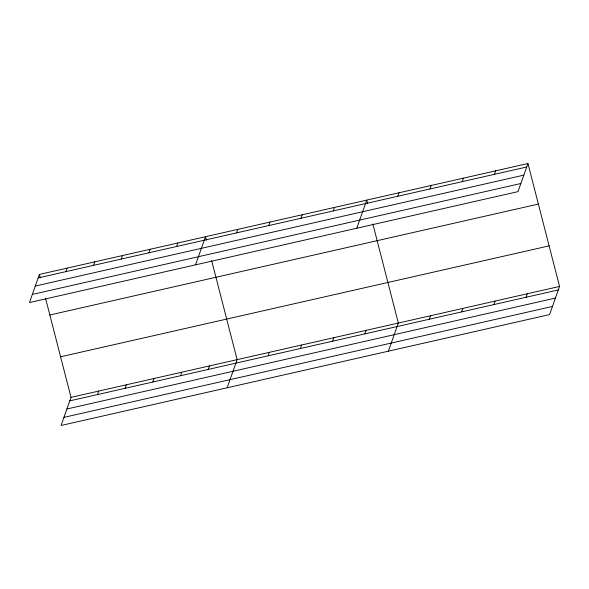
<?xml version="1.0" encoding="UTF-8"?>
<svg xmlns="http://www.w3.org/2000/svg" width="589" height="589" viewBox="0 0 589 589"><rect width="100%" height="100%" fill="white"/><g stroke="black" fill="none" stroke-linecap="round" stroke-linejoin="round"><path stroke-width="0.88" d="M39.411 274.422L29.45 302.555L517.981 191.639L527.943 163.506L39.411 274.422L40.317 277.949M65.858 271.639L67.094 268.135M93.541 265.352L94.777 261.847M45.537 298.233L71.019 397.361L61.057 425.494L549.589 314.578L559.55 286.445L527.943 163.506M121.224 259.064L122.46 255.567M97.465 394.578L98.702 391.074M148.907 252.784L150.143 249.28M125.148 388.291L126.385 384.786M176.59 246.496L177.826 242.992M152.831 382.003L154.068 378.506M195.548 264.844L205.517 236.712L206.422 240.238M180.514 375.723L181.751 372.219M236.513 232.891L237.757 229.386M208.197 369.436L209.441 365.931M268.761 225.572L269.998 222.068M227.155 387.783L237.124 359.651L211.635 260.522M301.001 218.247L302.245 214.749M268.12 355.83L269.364 352.325M333.241 210.928L334.486 207.424M300.368 348.511L301.605 345.007M356.765 228.245L366.726 200.105L367.632 203.632M332.608 341.186L333.853 337.688M397.73 196.292L398.974 192.787M364.849 333.867L366.093 330.363M429.97 188.966L431.214 185.469M388.372 351.184L398.333 323.044L372.852 223.916M462.218 181.648L463.455 178.143M429.337 319.231L430.581 315.726M494.458 174.329L495.702 170.825M461.585 311.905L462.821 308.408M493.825 304.587L495.062 301.082M526.065 297.268L527.31 293.764M38.175 277.927L526.706 167.004M35.296 286.055L523.827 175.132M32.329 294.426L520.86 183.51M49.844 314.99L538.375 204.074M60.593 356.794L549.117 245.871M71.019 397.361L559.55 286.445M69.782 400.866L558.313 289.943M66.903 408.994L555.434 298.071M63.936 417.365L552.467 306.449"/></g></svg>
